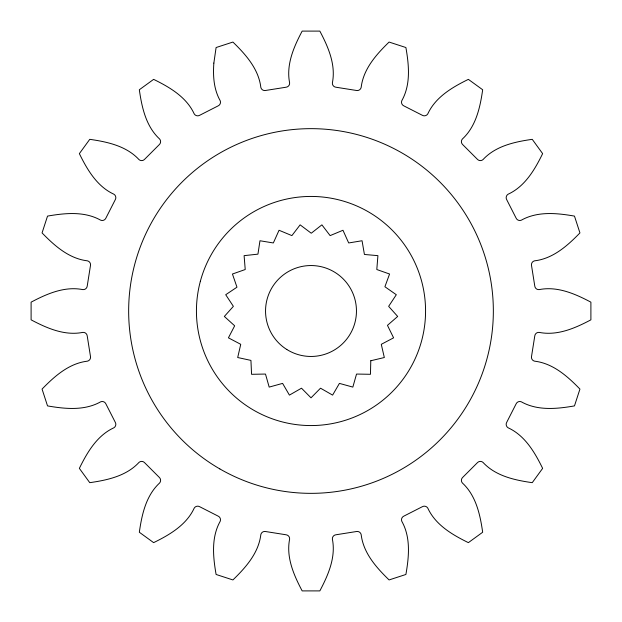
<?xml version="1.0" encoding="UTF-8"?>
<svg xmlns="http://www.w3.org/2000/svg" width="622" height="622" viewBox="0 0 622 622"><rect width="100%" height="100%" fill="white"/><g stroke="black" fill="none" stroke-linecap="round" stroke-linejoin="round"><path stroke-width="0.93" d="M213.851 63.086C212.911 75.915 213.711 89.195 220.172 100.647A3.996 3.996 0 0 1 218.089 105.903L199.685 115.28A3.996 3.996 0 0 1 194.212 113.88C186.421 96.985 169.627 87.22 153.634 79.359L139.328 89.755C141.855 107.396 145.96 126.383 159.613 139.009A3.996 3.996 0 0 1 159.255 144.654L144.654 159.255A3.996 3.996 0 0 1 139.009 159.613C126.383 145.96 107.396 141.855 89.755 139.328L79.359 153.634C87.22 169.627 96.985 186.421 113.88 194.212A3.996 3.996 0 0 1 115.28 199.685L105.903 218.089A3.996 3.996 0 0 1 100.647 220.172C84.421 211.083 65.092 213.051 47.529 216.098L42.063 232.916C54.487 245.706 68.964 258.651 87.438 260.836A3.996 3.996 0 0 1 90.462 265.617L87.228 286.011A3.996 3.996 0 0 1 82.874 289.619C64.634 285.996 46.86 293.833 31.1 302.16L31.1 319.84C46.86 328.167 64.634 336.004 82.874 332.381A3.996 3.996 0 0 1 87.228 335.989L90.462 356.383A3.996 3.996 0 0 1 87.438 361.164C68.964 363.349 54.487 376.294 42.063 389.084L47.529 405.902C65.092 408.949 84.421 410.917 100.647 401.828A3.996 3.996 0 0 1 105.903 403.911L115.28 422.315A3.996 3.996 0 0 1 113.88 427.788C96.985 435.579 87.22 452.373 79.359 468.366L89.755 482.672C107.396 480.145 126.383 476.04 139.009 462.387A3.996 3.996 0 0 1 144.654 462.745L159.255 477.346A3.996 3.996 0 0 1 159.613 482.991C145.96 495.617 141.855 514.604 139.328 532.245L153.634 542.641C169.627 534.78 186.421 525.015 194.212 508.12A3.996 3.996 0 0 1 199.685 506.72L218.089 516.097A3.996 3.996 0 0 1 220.172 521.353C211.083 537.579 213.051 556.908 216.098 574.471L232.916 579.937C245.706 567.513 258.651 553.036 260.836 534.562A3.996 3.996 0 0 1 265.617 531.538L286.011 534.772A3.996 3.996 0 0 1 289.619 539.126C285.996 557.366 293.833 575.14 302.16 590.9L319.84 590.9C328.167 575.14 336.004 557.366 332.381 539.126A3.996 3.996 0 0 1 335.989 534.772L356.383 531.538A3.996 3.996 0 0 1 361.164 534.562C363.349 553.036 376.294 567.513 389.084 579.937L405.902 574.471C408.949 556.908 410.917 537.579 401.828 521.353A3.996 3.996 0 0 1 403.911 516.097L422.315 506.72A3.996 3.996 0 0 1 427.788 508.12C435.579 525.015 452.373 534.78 468.366 542.641L482.672 532.245C480.145 514.604 476.04 495.617 462.387 482.991A3.996 3.996 0 0 1 462.745 477.346L477.346 462.745A3.996 3.996 0 0 1 482.991 462.387C495.617 476.04 514.604 480.145 532.245 482.672L542.641 468.366C534.78 452.373 525.015 435.579 508.12 427.788A3.996 3.996 0 0 1 506.72 422.315L516.097 403.911A3.996 3.996 0 0 1 521.353 401.828C537.579 410.917 556.908 408.949 574.471 405.902L579.937 389.084C567.513 376.294 553.036 363.349 534.562 361.164A3.996 3.996 0 0 1 531.538 356.383L534.772 335.989A3.996 3.996 0 0 1 539.126 332.381C557.366 336.004 575.14 328.167 590.9 319.84L590.9 302.16C575.14 293.833 557.366 285.996 539.126 289.619A3.996 3.996 0 0 1 534.772 286.011L531.538 265.617A3.996 3.996 0 0 1 534.562 260.836C553.036 258.651 567.513 245.706 579.937 232.916L574.471 216.098C556.908 213.051 537.579 211.083 521.353 220.172A3.996 3.996 0 0 1 516.097 218.089L506.72 199.685A3.996 3.996 0 0 1 508.12 194.212C525.015 186.421 534.78 169.627 542.641 153.634L532.245 139.328C514.604 141.855 495.617 145.96 482.991 159.613A3.996 3.996 0 0 1 477.346 159.255L462.745 144.654A3.996 3.996 0 0 1 462.387 139.009C476.04 126.383 480.145 107.396 482.672 89.755L468.366 79.359C452.373 87.22 435.579 96.985 427.788 113.88A3.996 3.996 0 0 1 422.315 115.28L403.911 105.903A3.996 3.996 0 0 1 401.828 100.647C410.917 84.421 408.949 65.092 405.902 47.529L389.084 42.063C376.294 54.487 363.349 68.964 361.164 87.438A3.996 3.996 0 0 1 356.383 90.462L335.989 87.228A3.996 3.996 0 0 1 332.381 82.874C336.004 64.634 328.167 46.86 319.84 31.1L302.16 31.1C293.833 46.86 285.996 64.634 289.619 82.874A3.996 3.996 0 0 1 286.011 87.228L265.617 90.462A3.996 3.996 0 0 1 260.836 87.438C258.651 68.964 245.706 54.487 232.916 42.063L216.098 47.529L213.851 63.086M370.79 360.752L370.455 374.296L356.538 374.055L352.845 387.094L339.425 383.393L332.607 395.11L320.524 388.19L311.016 397.831L301.499 388.19L289.417 395.11L282.598 383.393L269.178 387.094L265.485 374.055L251.568 374.304L250.938 360.395L237.697 357.526L240.745 344.324L228.429 337.832L234.665 325.804L224.348 316.45L233.382 306.351L225.716 294.727L236.974 287.193L232.441 274.03L245.223 269.528L244.104 255.65L257.943 254.149L259.973 240.753L273.338 242.961L279.045 230.264L291.897 235.614L300.131 224.853L311.249 233.227L321.893 224.853L330.127 235.614L342.979 230.264L348.685 242.961L362.051 240.745L364.422 254.468L377.919 255.65L376.8 269.528L389.582 274.03L384.901 286.742L396.307 294.727L388.641 306.351L397.676 316.45L387.452 325.345L393.594 337.832L381.278 344.324L384.326 357.526L370.79 360.752M200.338 281.346L200.035 282.512A114.565 114.565 0 0 0 200.035 339.488L200.338 340.654A114.565 114.565 0 0 0 281.346 421.662L282.512 421.965A114.565 114.565 0 0 0 339.488 421.965L340.654 421.662A114.565 114.565 0 0 0 421.662 340.654L421.965 339.488A114.565 114.565 0 0 0 421.965 282.512L421.662 281.346A114.565 114.565 0 0 0 340.654 200.338L339.488 200.035A114.565 114.565 0 0 0 282.512 200.035L281.346 200.338A114.565 114.565 0 0 0 200.338 281.346M219.83 468.918A182.347 182.347 0 0 0 493.347 311A182.347 182.347 0 0 0 219.83 153.082A182.347 182.347 0 0 0 219.83 468.918M286.82 349.494A45.46 45.46 0 0 0 356.429 312.695A45.46 45.46 0 0 0 289.759 270.811A45.46 45.46 0 0 0 286.82 349.494"/></g></svg>
